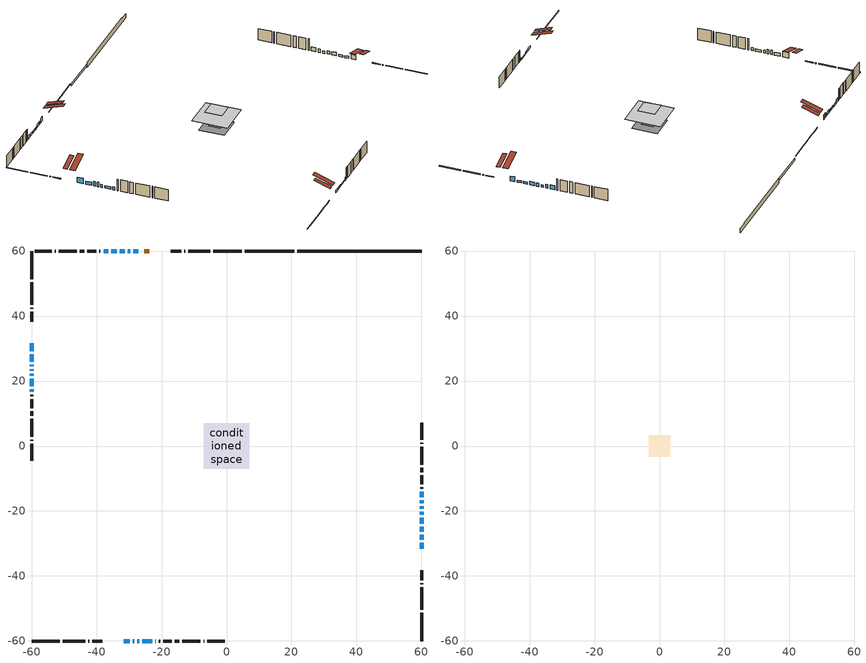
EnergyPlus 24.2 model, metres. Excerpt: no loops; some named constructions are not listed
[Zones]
conditioned space
 floor adiabatic (Floor2 construction): -2.41,-2.41 -2.41,2.41 2.41,2.41 2.41,-2.41 z0.61
 floor adiabatic (AdiabaticFloorConstruction): -7.08,-7.08 -7.08,7.08 7.08,7.08 7.08,-7.08 z3.05
 floor foundation (Slab1 construction): -5.13,-5.13 -5.13,5.13 5.13,5.13 5.13,-5.13 z-1.52
 floor foundation (Slab2 construction): -2.41,-2.41 -2.41,2.41 2.41,2.41 2.41,-2.41 z-0.65
 wall outside (RimJoist1 construction): 4.72,60.02 -4.01,60.02 / -60.02,-60.02 -51.29,-60.02 / -60.02,60.02 -60.02,51.29 / 60.02,-60.02 60.02,-51.29 z0.61:0.91
 wall outside (RimJoist2 construction): -4.94,60.02 -11.76,60.02 / -50.36,-60.02 -43.54,-60.02 / -60.02,50.36 -60.02,43.54 / 60.02,-50.36 60.02,-43.54 z0.61:0.91
 wall outside (RimJoist3 construction): -12.69,60.02 -13.03,60.02 / -42.61,-60.02 -42.27,-60.02 / -60.02,42.61 -60.02,42.27 / 60.02,-42.61 60.02,-42.27 z0.61:0.91
 wall outside (RimJoist4 construction): -13.96,60.02 -17.08,60.02 / -41.34,-60.02 -38.22,-60.02 / -60.02,41.34 -60.02,38.22 / 60.02,-41.34 60.02,-38.22 z0.61:0.91
 wall outside (AdiabaticWallConstruction 1): -23.7,60.02 -25.26,60.02 z0.61:2.64
 wall outside (AdiabaticWallConstruction): -26.18,60.02 -26.28,60.02 / -60.02,22.24 -60.02,21.67 / -60.02,17.48 -60.02,16.63 / -21.92,-60.02 -21.83,-60.02 z0.61:1.83; 60.02,-31.6 60.02,-29.82 z0.61:2.64; -27.2,60.02 -28.65,60.02 / 60.02,-23.91 60.02,-22.16 / 60.02,-21.23 60.02,-20.31 / -36.4,60.02 -37.85,60.02 z0.61:2.06; -29.58,60.02 -30.34,60.02 / -31.27,60.02 -32.82,60.02 / 60.02,-28.89 60.02,-27.31 / 60.02,-26.39 60.02,-24.84 / -33.75,60.02 -35.48,60.02 / -28.92,-60.02 -28.36,-60.02 / -27.43,-60.02 -26.87,-60.02 z0.61:1.47; -31.6,-60.02 -29.84,-60.02 z0.61:1.58; -60.02,31.6 -60.02,29.23 z0.61:2.95; -60.02,28.31 -60.02,25.94 z0.61:1.88; -60.02,25.02 -60.02,24.56 / -60.02,23.63 -60.02,23.17 z0.61:2.49; -60.02,20.74 -60.02,18.4 z0.61:1.63; -25.94,-60.02 -22.85,-60.02 z0.61:1.04; 60.02,-19.39 60.02,-18.49 z0.61:1.55; 60.02,-17.57 60.02,-16.65 z0.61:2.08; 60.02,-15.72 60.02,-14.02 z0.61:2.36
 wall outside (Wall1 construction): -38.78,60.02 -39.23,60.02 / -20.9,-60.02 -20.45,-60.02 / -60.02,15.7 -60.02,15.26 / 60.02,-13.09 60.02,-12.64 z0.61:5.49
 wall outside (Wall2 construction): -40.16,60.02 -42.89,60.02 / -19.52,-60.02 -16.79,-60.02 / -60.02,14.33 -60.02,11.6 / 60.02,-11.72 60.02,-8.99 z0.61:5.49
 wall outside (Wall3 construction): -43.81,60.02 -45.15,60.02 / -15.87,-60.02 -14.53,-60.02 / -60.02,10.67 -60.02,9.33 / 60.02,-8.06 60.02,-6.72 z0.61:5.49
 wall outside (Wall4 construction): -46.08,60.02 -51.68,60.02 / -13.6,-60.02 -8.01,-60.02 / -60.02,8.4 -60.02,2.81 / 60.02,-5.79 60.02,-0.2 z0.61:5.49
 wall outside (Wall5 construction): -52.6,60.02 -52.83,60.02 / -7.08,-60.02 -6.85,-60.02 / -60.02,1.88 -60.02,1.65 / 60.02,0.73 60.02,0.96 z0.61:5.49
 wall outside (Wall6 construction): -53.76,60.02 -59.09,60.02 / -5.92,-60.02 -0.59,-60.02 / -60.02,0.72 -60.02,-4.61 / 60.02,1.89 60.02,7.22 z0.61:5.49
 wall foundation (FoundationWall1 construction): 21.81,60.02,-1.52 21.81,60.02,0.61 56.2,60.02,0.61 56.2,60.02,0.26 60.02,60.02,0.26 60.02,60.02,-1.52
 wall foundation (FoundationWall2 construction): 20.89,60.02 5.65,60.02 z-0.65:0.26
 window (WindowConstruction 21): -26.19,60.02 -26.28,60.02 z0.61:1.83
 window (WindowConstruction 3): 60.02,-31.6 60.02,-29.82 z0.61:2.64
 window (WindowConstruction 4): -27.2,60.02 -28.65,60.02 z0.61:2.06
 window (WindowConstruction 5): -29.58,60.02 -30.34,60.02 z0.61:1.47
 window (WindowConstruction 6): -31.27,60.02 -32.82,60.02 z0.61:1.47
 window (WindowConstruction 7): -31.6,-60.02 -29.84,-60.02 z0.61:1.58
 window (WindowConstruction 8): -60.02,31.6 -60.02,29.24 z0.61:2.95
 window (WindowConstruction 9): -60.02,28.31 -60.02,25.94 z0.61:1.88
 window (WindowConstruction 10): -60.02,25.01 -60.02,24.56 z0.61:2.49
 window (WindowConstruction 11): -60.02,23.63 -60.02,23.17 z0.61:2.49
 window (WindowConstruction 12): 60.02,-28.89 60.02,-27.32 z0.61:1.47
 window (WindowConstruction 22): -60.02,22.24 -60.02,21.67 z0.61:1.83
 window (WindowConstruction 13): 60.02,-26.39 60.02,-24.84 z0.61:1.47
 window (WindowConstruction 14): 60.02,-23.91 60.02,-22.16 z0.61:2.06
 window (WindowConstruction 15): 60.02,-21.23 60.02,-20.31 z0.61:2.06
 window (WindowConstruction 16): -33.75,60.02 -35.48,60.02 z0.61:1.47
 window (WindowConstruction 17): -36.4,60.02 -37.85,60.02 z0.61:2.06
 window (WindowConstruction 18): -28.92,-60.02 -28.36,-60.02 z0.61:1.47
 window (WindowConstruction 19): -27.43,-60.02 -26.87,-60.02 z0.61:1.47
 window (WindowConstruction 20): -60.02,20.74 -60.02,18.4 z0.61:1.62
 window (WindowConstruction 23): -60.02,17.48 -60.02,16.63 z0.61:1.83
 window (WindowConstruction 25): -25.94,-60.02 -22.85,-60.02 z0.61:1.04
 window (WindowConstruction 24): -21.92,-60.02 -21.83,-60.02 z0.61:1.83
 window (WindowConstruction): 60.02,-19.38 60.02,-18.49 z0.61:1.55
 window (WindowConstruction 1): 60.02,-17.57 60.02,-16.65 z0.61:2.08
 window (WindowConstruction 2): 60.02,-15.72 60.02,-14.02 z0.61:2.36
 door (Door): -23.7,60.02 -25.26,60.02 z0.61:2.64
 ceiling adiabatic (AdiabaticFloorConstruction): 7.08,-7.08 7.08,7.08 -7.08,7.08 -7.08,-7.08 z3.05
 roof outside (Roof2 construction): -22.78,60.02,5.49 -22.78,52.01,8.16 -20.67,52.01,8.16 -20.67,60.02,5.49; -32.53,-60.02,5.49 -32.53,-52.01,8.16 -34.64,-52.01,8.16 -34.64,-60.02,5.49; -60.02,32.53,5.49 -52.01,32.53,8.16 -52.01,34.64,8.16 -60.02,34.64,5.49; 60.02,-32.53,5.49 52.01,-32.53,8.16 52.01,-34.64,8.16 60.02,-34.64,5.49
attic - vented
 floor to conditioned space (Floor1 construction Reversed): -3.36,-3.36 -3.36,3.36 3.36,3.36 3.36,-3.36 z5.49
 roof outside (Roof1 construction): -19.74,60.02,5.49 -19.74,53.48,7.67 -18.01,53.48,7.67 -18.01,60.02,5.49; -35.57,-60.02,5.49 -35.57,-53.48,7.67 -37.29,-53.48,7.67 -37.29,-60.02,5.49; -60.02,35.57,5.49 -53.48,35.57,7.67 -53.48,37.29,7.67 -60.02,37.29,5.49; 60.02,-35.57,5.49 53.48,-35.57,7.67 53.48,-37.29,7.67 60.02,-37.29,5.49
[Construction]
Floor1 construction: ceiling loosefill ins, ceiling stud and cavity, gypsum board
[EnergyManagementSystem:Sensor] Output:Variable or Output:Meter=Surface Inside Face Net Surface Thermal Radiation Heat Gain Energy
Name | Output:Variable or Output:Meter Index Key
s_surf_26 | Slab1
s_surf_27 | Slab2
s_surf_28 | Wall1:0
s_surf_29 | Wall1:180
s_surf_3 | FoundationWall2
s_surf_30 | Wall1:270
s_surf_31 | Wall1:90
s_surf_32 | Wall2:0
s_surf_33 | Wall2:180
s_surf_34 | Wall2:270
s_surf_35 | Wall2:90
s_surf_36 | Wall3:0
s_surf_37 | Wall3:180
s_surf_38 | Wall3:270
s_surf_39 | Wall3:90
s_surf_4 | inferred conditioned ceiling
s_surf_40 | Wall4:0
s_surf_41 | Wall4:180
s_surf_42 | Wall4:270
s_surf_43 | Wall4:90
s_surf_44 | Wall5:0
s_surf_45 | Wall5:180
s_surf_46 | Wall5:270
s_surf_47 | Wall5:90
s_surf_48 | Wall6:0
s_surf_49 | Wall6:180
s_surf_5 | inferred conditioned floor
s_surf_50 | Wall6:270
s_surf_51 | Wall6:90
s_surf_6 | RimJoist1:0
s_surf_7 | RimJoist1:180
s_surf_8 | RimJoist1:270
s_surf_9 | RimJoist1:90
[EnergyManagementSystem:Actuator]
Name | Actuated Component Unique | Actuated Component Type | Actuated Component Control Type
fridge_schedule_act | fridge schedule | Schedule:Constant | Schedule Value
infil_flow_act | infil flow | Zone Infiltration | Air Exchange Flow Rate
mech_vent_house_fan_cfis_act | mech vent house fan cfis | ElectricEquipment | Electricity Rate
mech_vent_house_fan_latent_load_act | mech vent house fan latent load | OtherEquipment | Power Level
mech_vent_house_fan_sensible_load_act | mech vent house fan sensible load | OtherEquipment | Power Level
natural_vent_flow_act | natural vent flow | Zone Infiltration | Air Exchange Flow Rate
water_heater_ec_adj_act | water heater energy adjustment1 | OtherEquipment | Power Level
whole_house_fan_act | whole house fan | ElectricEquipment | Electricity Rate
whole_house_fan_flow_act | whole house fan flow | Zone Infiltration | Air Exchange Flow Rate
whole_house_fan_mix_act | whole house fan mix | ZoneMixing | Air Exchange Flow Rate
[EnergyManagementSystem:Program]
central_ac_and_furnace_supply_fan_disaggregate_program: Set central_ac_and_furnace_supply_fan_clg = 0; If central_ac_and_furnace_clg_coil_s > 0; Set central_ac_and_furnace_supply_fan_clg = central_ac_and_furnace_supply_fan_s; EndIf
central_ac_and_furnace_supply_fan_disaggregate_program_1: Set central_ac_and_furnace_supply_fan_primary_htg = 0; If central_ac_and_furnace_htg_coil_s > 0; Set central_ac_and_furnace_supply_fan_primary_htg = central_ac_and_furnace_supply_fan_s_1; EndIf
component_loads_program: Set loads_htg_walls = 0; Set loads_htg_rim_joists = 0; Set loads_htg_foundation_walls = 0; Set loads_htg_floors = 0; Set loads_htg_slabs = 0; Set loads_htg_ceilings = 0; Set loads_htg_roofs = 0; Set loads_htg_windows_conduction = 0; Set loads_htg_windows_solar = 0; Set loads_htg_doors = 0; Set loads_htg_skylights_conduction = 0; Set loads_htg_skylights_solar = 0; Set loads_htg_internal_mass = 0; Set loads_htg_intgains = 0; Set loads_htg_lighting = 0; Set loads_htg_infil = 0; Set loads_htg_mechvent = 0; Set loads_htg_natvent = 0; Set loads_htg_whf = 0; Set loads_htg_ducts = 0; Set loads_clg_walls = 0; Set loads_clg_rim_joists = 0; Set loads_clg_foundation_walls = 0; Set loads_clg_floors = 0; Set loads_clg_slabs = 0; Set loads_clg_ceilings = 0; Set loads_clg_roofs = 0; Set loads_clg_windows_conduction = 0; Set loads_clg_windows_solar = 0; Set loads_clg_doors = 0; Set loads_clg_skylights_conduction = 0; Set loads_clg_skylights_solar = 0; Set loads_clg_internal_mass = 0; Set loads_clg_intgains = 0; Set loads_clg_lighting = 0; Set loads_clg_infil = 0; Set loads_clg_mechvent = 0; Set loads_clg_natvent = 0; Set loads_clg_whf = 0; Set loads_clg_ducts = 0; Set hr_walls = 0; Set hr_walls = hr_walls + s_conv_28 + s_ig_28 + s_sol_28 + s_lgt_28 + s_surf_28; Set hr_walls = hr_walls + s_conv_29 + s_ig_29 + s_sol_29 + s_lgt_29 + s_surf_29; Set hr_walls = hr_walls + s_conv_30 + s_ig_30 + s_sol_30 + s_lgt_30 + s_surf_30; Set hr_walls = hr_walls + s_conv_31 + s_ig_31 + s_sol_31 + s_lgt_31 + s_surf_31; Set hr_walls = hr_walls + s_conv_32 + s_ig_32 + s_sol_32 + s_lgt_32 + s_surf_32; Set hr_walls = hr_walls + s_conv_33 + s_ig_33 + s_sol_33 + s_lgt_33 + s_surf_33; Set hr_walls = hr_walls + s_conv_34 + s_ig_34 + s_sol_34 + s_lgt_34 + s_surf_34; Set hr_walls = hr_walls + s_conv_35 + s_ig_35 + s_sol_35 + s_lgt_35 + s_surf_35; Set hr_walls = hr_walls + s_conv_36 + s_ig_36 + s_sol_36 + s_lgt_36 + s_surf_36; Set hr_walls = hr_walls + s_conv_37 + s_ig_37 + s_sol_37 + s_lgt_37 + s_surf_37; Set hr_walls = hr_walls + s_conv_38 + s_ig_38 + s_sol_38 + s_lgt_38 + s_surf_38; Set hr_walls = hr_walls + s_conv_39 + s_ig_39 + s_sol_39 + s_lgt_39 + s_surf_39; Set hr_walls = hr_walls + s_conv_40 + s_ig_40 + s_sol_40 + s_lgt_40 + s_surf_40; Set hr_walls = hr_walls + s_conv_41 + s_ig_41 + s_sol_41 + s_lgt_41 + s_surf_41; Set hr_walls = hr_walls + s_conv_42 + s_ig_42 + s_sol_42 + s_lgt_42 + s_surf_42; Set hr_walls = hr_walls + s_conv_43 + s_ig_43 + s_sol_43 + s_lgt_43 + s_surf_43; Set hr_walls = hr_walls + s_conv_44 + s_ig_44 + s_sol_44 + s_lgt_44 + s_surf_44; Set hr_walls = hr_walls + s_conv_45 + s_ig_45 + s_sol_45 + s_lgt_45 + s_surf_45; Set hr_walls = hr_walls + s_conv_46 + s_ig_46 + s_sol_46 + s_lgt_46 + s_surf_46; Set hr_walls = hr_walls + s_conv_47 + s_ig_47 + s_sol_47 + s_lgt_47 + s_surf_47; Set hr_walls = hr_walls + s_conv_48 + s_ig_48 + s_sol_48 + s_lgt_48 + s_surf_48; Set hr_walls = hr_walls + s_conv_49 + s_ig_49 + s_sol_49 + s_lgt_49 + s_surf_49; Set hr_walls = hr_walls + s_conv_50 + s_ig_50 + s_sol_50 + s_lgt_50 + s_surf_50; Set hr_walls = hr_walls + s_conv_51 + s_ig_51 + s_sol_51 + s_lgt_51 + s_surf_51; Set hr_rim_joists = 0; Set hr_rim_joists = hr_rim_joists + s_conv_6 + s_ig_6 + s_sol_6 + s_lgt_6 + s_surf_6; Set hr_rim_joists = hr_rim_joists + s_conv_7 + s_ig_7 + s_sol_7 + s_lgt_7 + s_surf_7; Set hr_rim_joists = hr_rim_joists + s_conv_8 + s_ig_8 + s_sol_8 + s_lgt_8 + s_surf_8; Set hr_rim_joists = hr_rim_joists + s_conv_9 + s_ig_9 + s_sol_9 + s_lgt_9 + s_surf_9; Set hr_rim_joists = hr_rim_joists + s_conv_10 + s_ig_10 + s_sol_10 + s_lgt_10 + s_surf_10; Set hr_rim_joists = hr_rim_joists + s_conv_11 + s_ig_11 + s_sol_11 + s_lgt_11 + s_surf_11; Set hr_rim_joists = hr_rim_joists + s_conv_12 + s_ig_12 + s_sol_12 + s_lgt_12 + s_surf_12; Set hr_rim_joists = hr_rim_joists + s_conv_13 + s_ig_13 + s_sol_13 + s_lgt_13 + s_surf_13; Set hr_rim_joists = hr_rim_joists + s_conv_14 + s_ig_14 + s_sol_14 + s_lgt_14 + s_surf_14; Set hr_rim_joists = hr_rim_joists + s_conv_15 + s_ig_15 + s_sol_15 + s_lgt_15 + s_surf_15; Set hr_rim_joists = hr_rim_joists + s_conv_16 + s_ig_16 + s_sol_16 + s_lgt_16 + s_surf_16; Set hr_rim_joists = hr_rim_joists + s_conv_17 + s_ig_17 + s_sol_17 + s_lgt_17 + s_surf_17; Set hr_rim_joists = hr_rim_joists + s_conv_18 + s_ig_18 + s_sol_18 + s_lgt_18 + s_surf_18; Set hr_rim_joists = hr_rim_joists + s_conv_19 + s_ig_19 + s_sol_19 + s_lgt_19 + s_surf_19; Set hr_rim_joists = hr_rim_joists + s_conv_20 + s_ig_20 + s_sol_20 + s_lgt_20 + s_surf_20; Set hr_rim_joists = hr_rim_joists + s_conv_21 + s_ig_21 + s_sol_21 + s_lgt_21 + s_surf_21; Set hr_foundation_walls = 0; Set hr_foundation_walls = hr_foundation_walls + s_conv_2 + s_ig_2 + s_sol_2 + s_lgt_2 + s_surf_2; Set hr_foundation_walls = hr_foundation_walls + s_conv_3 + s_ig_3 + s_sol_3 + s_lgt_3 + s_surf_3; Set hr_floors = 0; Set hr_floors = hr_floors + s_conv_1 + s_ig_1 + s_sol_1 + s_lgt_1 + s_surf_1; Set hr_slabs = 0; Set hr_slabs = hr_slabs + s_conv_26 + s_ig_26 + s_sol_26 + s_lgt_26 + s_surf_26; Set hr_slabs = hr_slabs + s_conv_27 + s_ig_27 + s_sol_27 + s_lgt_27 + s_surf_27; Set hr_ceilings = 0; Set hr_ceilings = hr_ceilings + s_conv + s_ig + s_sol + s_lgt + s_surf; Set hr_roofs = 0; Set hr_roofs = hr_roofs + s_conv_22 + s_ig_22 + s_sol_22 + s_lgt_22 + s_surf_22; Set hr_roofs = hr_roofs + s_conv_23 + s_ig_23 + s_sol_23 + s_lgt_23 + s_surf_23; Set hr_roofs = hr_roofs + s_conv_24 + s_ig_24 + s_sol_24 + s_lgt_24 + s_surf_24; Set hr_roofs = hr_roofs + s_conv_25 + s_ig_25 + s_sol_25 + s_lgt_25 + s_surf_25; Set hr_windows_conduction = 0; Set hr_windows_conduction = hr_windows_conduction + ss_conv_1; Set hr_windows_conduction = hr_windows_conduction + ss_ig_1; Set hr_windows_conduction = hr_windows_conduction + ss_surf_1; Set hr_windows_conduction = hr_windows_conduction + ss_conv_2; Set hr_windows_conduction = hr_windows_conduction + ss_ig_2; Set hr_windows_conduction = hr_windows_conduction + ss_surf_2; Set hr_windows_conduction = hr_windows_conduction + ss_conv_3; Set hr_windows_conduction = hr_windows_conduction + ss_ig_3; Set hr_windows_conduction = hr_windows_conduction + ss_surf_3; Set hr_windows_conduction = hr_windows_conduction + ss_conv_4; Set hr_windows_conduction = hr_windows_conduction + ss_ig_4; Set hr_windows_conduction = hr_windows_conduction + ss_surf_4; Set hr_windows_conduction = hr_windows_conduction + ss_conv_5; Set hr_windows_conduction = hr_windows_conduction + ss_ig_5; Set hr_windows_conduction = hr_windows_conduction + ss_surf_5; Set hr_windows_conduction = hr_windows_conduction + ss_conv_6; Set hr_windows_conduction = hr_windows_conduction + ss_ig_6; Set hr_windows_conduction = hr_windows_conduction + ss_surf_6; Set hr_windows_conduction = hr_windows_conduction + ss_conv_7; Set hr_windows_conduction = hr_windows_conduction + ss_ig_7; Set hr_windows_conduction = hr_windows_conduction + ss_surf_7; Set hr_windows_conduction = hr_windows_conduction + ss_conv_8; Set hr_windows_conduction = hr_windows_conduction + ss_ig_8; Set hr_windows_conduction = hr_windows_conduction + ss_surf_8; Set hr_windows_conduction = hr_windows_conduction + ss_conv_9; Set hr_windows_conduction = hr_windows_conduction + ss_ig_9; Set hr_windows_conduction = hr_windows_conduction + ss_surf_9; Set hr_windows_conduction = hr_windows_conduction + ss_conv_10; Set hr_windows_conduction = hr_windows_conduction + ss_ig_10; Set hr_windows_conduction = hr_windows_conduction + ss_surf_10; Set hr_windows_conduction = hr_windows_conduction + ss_conv_11; Set hr_windows_conduction = hr_windows_conduction + ss_ig_11; Set hr_windows_conduction = hr_windows_conduction + ss_surf_11; Set hr_windows_conduction = hr_windows_conduction + ss_conv_12; Set hr_windows_conduction = hr_windows_conduction + ss_ig_12; Set hr_windows_conduction = hr_windows_conduction + ss_surf_12; Set hr_windows_conduction = hr_windows_conduction + ss_conv_13; Set hr_windows_conduction = hr_windows_conduction + ss_ig_13; Set hr_windows_conduction = hr_windows_conduction + ss_surf_13; Set hr_windows_conduction = hr_windows_conduction + ss_conv_14; Set hr_windows_conduction = hr_windows_conduction + ss_ig_14; Set hr_windows_conduction = hr_windows_conduction + ss_surf_14; Set hr_windows_conduction = hr_windows_conduction + ss_conv_15; Set hr_windows_conduction = hr_windows_conduction + ss_ig_15; Set hr_windows_conduction = hr_windows_conduction + ss_surf_15; Set hr_windows_conduction = hr_windows_conduction + ss_conv_16; Set hr_windows_conduction = hr_windows_conduction + ss_ig_16; Set hr_windows_conduction = hr_windows_conduction + ss_surf_16; Set hr_windows_conduction = hr_windows_conduction + ss_conv_17; Set hr_windows_conduction = hr_windows_conduction + ss_ig_17; Set hr_windows_conduction = hr_windows_conduction + ss_surf_17; Set hr_windows_conduction = hr_windows_conduction + ss_conv_18; Set hr_windows_conduction = hr_windows_conduction + ss_ig_18; Set hr_windows_conduction = hr_windows_conduction + ss_surf_18; Set hr_windows_conduction = hr_windows_conduction + ss_conv_19; Set hr_windows_conduction = hr_windows_conduction + ss_ig_19; Set hr_windows_conduction = hr_windows_conduction + ss_surf_19; Set hr_windows_conduction = hr_windows_conduction + ss_conv_20; Set hr_windows_conduction = hr_windows_conduction + ss_ig_20; Set hr_windows_conduction = hr_windows_conduction + ss_surf_20; Set hr_windows_conduction = hr_windows_conduction + ss_conv_21; Set hr_windows_conduction = hr_windows_conduction + ss_ig_21; Set hr_windows_conduction = hr_windows_conduction + ss_surf_21; Set hr_windows_conduction = hr_windows_conduction + ss_conv_22; Set hr_windows_conduction = hr_windows_conduction + ss_ig_22; Set hr_windows_conduction = hr_windows_conduction + ss_surf_22; Set hr_windows_conduction = hr_windows_conduction + ss_conv_23; Set hr_windows_conduction = hr_windows_conduction + ss_ig_23; Set hr_windows_conduction = hr_windows_conduction + ss_surf_23; Set hr_windows_conduction = hr_windows_conduction + ss_conv_24; Set hr_windows_conduction = hr_windows_conduction + ss_ig_24; Set hr_windows_conduction = hr_windows_conduction + ss_surf_24; Set hr_windows_conduction = hr_windows_conduction + ss_conv_25; Set hr_windows_conduction = hr_windows_conduction + ss_ig_25; Set hr_windows_conduction = hr_windows_conduction + ss_surf_25; Set hr_windows_conduction = hr_windows_conduction + ss_conv_26; Set hr_windows_conduction = hr_windows_conduction + ss_ig_26; Set hr_windows_conduction = hr_windows_conduction + ss_surf_26; Set hr_windows_solar = 0; Set hr_windows_solar = hr_windows_solar - ss_trans_in * ZoneTimestep * 3600 + ss_back_out * ZoneTimestep * 3600 + ss_trans_out * ZoneTimestep * 3600; Set hr_windows_solar = hr_windows_solar - ss_trans_in_1 * ZoneTimestep * 3600 + ss_back_out_1 * ZoneTimestep * 3600 + ss_trans_out_1 * ZoneTimestep * 3600; Set hr_windows_solar = hr_windows_solar - ss_trans_in_2 * ZoneTimestep * 3600 + ss_back_out_2 * ZoneTimestep * 3600 + ss_trans_out_2 * ZoneTimestep * 3600; Set hr_windows_solar = hr_windows_solar - ss_trans_in_3 * ZoneTimestep * 3600 + ss_back_out_3 * ZoneTimestep * 3600 + ss_trans_out_3 * ZoneTimestep * 3600; Set hr_windows_solar = hr_windows_solar - ss_trans_in_4 * ZoneTimestep * 3600 + ss_back_out_4 * ZoneTimestep * 3600 + ss_trans_out_4 * ZoneTimestep * 3600; Set hr_windows_solar = hr_windows_solar - ss_trans_in_5 * ZoneTimestep * 3600 + ss_back_out_5 * ZoneTimestep * 3600 + ss_trans_out_5 * ZoneTimestep * 3600; Set hr_windows_solar = hr_windows_solar - ss_trans_in_6 * ZoneTimestep * 3600 + ss_back_out_6 * ZoneTimestep * 3600 + ss_trans_out_6 * ZoneTimestep * 3600; Set hr_windows_solar = hr_windows_solar - ss_trans_in_7 * ZoneTimestep * 3600 + ss_back_out_7 * ZoneTimestep * 3600 + ss_trans_out_7 * ZoneTimestep * 3600; Set hr_windows_solar = hr_windows_solar - ss_trans_in_8 * ZoneTimestep * 3600 + ss_back_out_8 * ZoneTimestep * 3600 + ss_trans_out_8 * ZoneTimestep * 3600; Set hr_windows_solar = hr_windows_solar - ss_trans_in_9 * ZoneTimestep * 3600 + ss_back_out_9 * ZoneTimestep * 3600 + ss_trans_out_9 * ZoneTimestep * 3600; Set hr_windows_solar = hr_windows_solar - ss_trans_in_10 * ZoneTimestep * 3600 + ss_back_out_10 * ZoneTimestep * 3600 + ss_trans_out_10 * ZoneTimestep * 3600; Set hr_windows_solar = hr_windows_solar - ss_trans_in_11 * ZoneTimestep * 3600 + ss_back_out_11 * ZoneTimestep * 3600 + ss_trans_out_11 * ZoneTimestep * 3600; Set hr_windows_solar = hr_windows_solar - ss_trans_in_12 * ZoneTimestep * 3600 + ss_back_out_12 * ZoneTimestep * 3600 + ss_trans_out_12 * ZoneTimestep * 3600; Set hr_windows_solar = hr_windows_solar - ss_trans_in_13 * ZoneTimestep * 3600 + ss_back_out_13 * ZoneTimestep * 3600 + ss_trans_out_13 * ZoneTimestep * 3600; Set hr_windows_solar = hr_windows_solar - ss_trans_in_14 * ZoneTimestep * 3600 + ss_back_out_14 * ZoneTimestep * 3600 + ss_trans_out_14 * ZoneTimestep * 3600; Set hr_windows_solar = hr_windows_solar - ss_trans_in_15 * ZoneTimestep * 3600 + ss_back_out_15 * ZoneTimestep * 3600 + ss_trans_out_15 * ZoneTimestep * 3600; Set hr_windows_solar = hr_windows_solar - ss_trans_in_16 * ZoneTimestep * 3600 + ss_back_out_16 * ZoneTimestep * 3600 + ss_trans_out_16 * ZoneTimestep * 3600; Set hr_windows_solar = hr_windows_solar - ss_trans_in_17 * ZoneTimestep * 3600 + ss_back_out_17 * ZoneTimestep * 3600 + ss_trans_out_17 * ZoneTimestep * 3600; Set hr_windows_solar = hr_windows_solar - ss_trans_in_18 * ZoneTimestep * 3600 + ss_back_out_18 * ZoneTimestep * 3600 + ss_trans_out_18 * ZoneTimestep * 3600; Set hr_windows_solar = hr_windows_solar - ss_trans_in_19 * ZoneTimestep * 3600 + ss_back_out_19 * ZoneTimestep * 3600 + ss_trans_out_19 * ZoneTimestep * 3600; Set hr_windows_solar = hr_windows_solar - ss_trans_in_20 * ZoneTimestep * 3600 + ss_back_out_20 * ZoneTimestep * 3600 + ss_trans_out_20 * ZoneTimestep * 3600; Set hr_windows_solar = hr_windows_solar - ss_trans_in_21 * ZoneTimestep * 3600 + ss_back_out_21 * ZoneTimestep * 3600 + ss_trans_out_21 * ZoneTimestep * 3600; Set hr_windows_solar = hr_windows_solar - ss_trans_in_22 * ZoneTimestep * 3600 + ss_back_out_22 * ZoneTimestep * 3600 + ss_trans_out_22 * ZoneTimestep * 3600; Set hr_windows_solar = hr_windows_solar - ss_trans_in_23 * ZoneTimestep * 3600 + ss_back_out_23 * ZoneTimestep * 3600 + ss_trans_out_23 * ZoneTimestep * 3600; Set hr_windows_solar = hr_windows_solar - ss_trans_in_24 * ZoneTimestep * 3600 + ss_back_out_24 * ZoneTimestep * 3600 + ss_trans_out_24 * ZoneTimestep * 3600; Set hr_windows_solar = hr_windows_solar - ss_trans_in_25 * ZoneTimestep * 3600 + ss_back_out_25 * ZoneTimestep * 3600 + ss_trans_out_25 * ZoneTimestep * 3600; Set hr_doors = 0; Set hr_doors = hr_doors + ss_sol; Set hr_doors = hr_doors + ss_lgt; Set hr_doors = hr_doors + ss_conv; Set hr_doors = hr_doors + ss_ig; Set hr_doors = hr_doors + ss_surf; Set hr_skylights_conduction = 0; Set hr_skylights_solar = 0; Set hr_internal_mass = 0; Set hr_internal_mass = hr_internal_mass + s_conv_4 + s_ig_4 + s_sol_4 + s_lgt_4 + s_surf_4; Set hr_internal_mass = hr_internal_mass + s_conv_5 + s_ig_5 + s_sol_5 + s_lgt_5 + s_surf_5; Set hr_internal_mass = hr_internal_mass + im_conv + im_ig + im_sol + im_lgt + im_surf; Set hr_internal_mass = hr_internal_mass + im_conv_1 + im_ig_1 + im_sol_1 + im_lgt_1 + im_surf_1; Set hr_intgains = 0; Set hr_intgains = hr_intgains - ig_ee_conv - ig_ee_rad - ig_ee_conv_1 - ig_ee_rad_1 - ig_ee_conv_2 - ig_ee_rad_2 - ig_ee_conv_3 - ig_ee_rad_3 - ig_ee_conv_4 - ig_ee_rad_4 - ig_ee_conv_5 - ig_ee_rad_5 - ig_ee_conv_6 - ig_ee_rad_6 - ig_oe_conv - ig_oe_rad - ig_oe_conv_1 - ig_oe_rad_1 - ig_oe_conv_2 - ig_oe_rad_2 - ig_oe_conv_3 - ig_oe_rad_3 - ig_oe_conv_4 - ig_oe_rad_4 - ig_ppl_conv - ig_ppl_rad; Set hr_lighting = 0; Set hr_lighting = hr_lighting - ig_lgt_conv - ig_lgt_rad - ig_lgt_vis; Set hr_infil = 0; Set hr_infil = hr_infil - airflow_gain + airflow_loss; Set hr_natvent = 0; Set hr_natvent = hr_natvent - airflow_gain_1 + airflow_loss_1; Set hr_whf = 0; Set hr_whf = hr_whf - airflow_gain_2 + airflow_loss_2; Set hr_mechvent = 0; Set hr_mechvent = hr_mechvent - mv_conv - mv_rad - mv_conv_1 - mv_rad_1 - mv_conv_2 - mv_rad_2 - mv_conv_3 - mv_rad_3 - mv_conv_4 - mv_rad_4 - mv_conv_5 - mv_rad_5 - mv_conv_6 - mv_rad_6; Set hr_ducts = 0; Set hr_intgains = hr_intgains + dhw_loss * (0.64*(1-dhw_rtf) + 1.0*dhw_rtf); Set htg_mode = 0; Set clg_mode = 0; If (htg_load_cond > 0); Set htg_mode = 1.0; ElseIf (clg_load_cond > 0); Set clg_mode = 1.0; Else; Set htg_season = 0; Set clg_season = 0; If ((DayOfYear >= 1) && (DayOfYear <= 365)); Set clg_season = 1; EndIf; If ((DayOfYear >= 1) && (DayOfYear <= 365)); Set htg_season = 1; EndIf; If ((airflow_gain_1 <> 0) || (airflow_loss_1 <> 0)) && (clg_season == 1); Set clg_mode = 1.0; ElseIf ((airflow_gain_2 <> 0) || (airflow_loss_2 <> 0)) && (clg_season == 1); Set clg_mode = 1.0; Else; Set Tmid_setpoint = (htg_sp_s_1 + clg_sp_s_1) / 2; If (tin_s_1 > Tmid_setpoint) && (clg_season == 1); Set clg_mode = 1.0; ElseIf (tin_s_1 < Tmid_setpoint) && (htg_season == 1); Set htg_mode = 1.0; EndIf; EndIf; EndIf; Set loads_htg_walls = loads_htg_walls + (hr_walls * htg_mode * 1); Set loads_htg_rim_joists = loads_htg_rim_joists + (hr_rim_joists * htg_mode * 1); Set loads_htg_foundation_walls = loads_htg_foundation_walls + (hr_foundation_walls * htg_mode * 1); Set loads_htg_floors = loads_htg_floors + (hr_floors * htg_mode * 1); Set loads_htg_slabs = loads_htg_slabs + (hr_slabs * htg_mode * 1); Set loads_htg_ceilings = loads_htg_ceilings + (hr_ceilings * htg_mode * 1); Set loads_htg_roofs = loads_htg_roofs + (hr_roofs * htg_mode * 1); Set loads_htg_windows_conduction = loads_htg_windows_conduction + (hr_windows_conduction * htg_mode * 1); Set loads_htg_windows_solar = loads_htg_windows_solar + (hr_windows_solar * htg_mode * 1); Set loads_htg_doors = loads_htg_doors + (hr_doors * htg_mode * 1); Set loads_htg_skylights_conduction = loads_htg_skylights_conduction + (hr_skylights_conduction * htg_mode * 1); Set loads_htg_skylights_solar = loads_htg_skylights_solar + (hr_skylights_solar * htg_mode * 1); Set loads_htg_internal_mass = loads_htg_internal_mass + (hr_internal_mass * htg_mode * 1); Set loads_htg_intgains = loads_htg_intgains + (hr_intgains * htg_mode * 1); Set loads_htg_lighting = loads_htg_lighting + (hr_lighting * htg_mode * 1); Set loads_htg_infil = loads_htg_infil + (hr_infil * htg_mode * 1); Set loads_htg_mechvent = loads_htg_mechvent + (hr_mechvent * htg_mode * 1); Set loads_htg_natvent = loads_htg_natvent + (hr_natvent * htg_mode * 1); Set loads_htg_whf = loads_htg_whf + (hr_whf * htg_mode * 1); Set loads_htg_ducts = loads_htg_ducts + (hr_ducts * htg_mode * 1); Set loads_clg_walls = loads_clg_walls + (-hr_walls * clg_mode * 1); Set loads_clg_rim_joists = loads_clg_rim_joists + (-hr_rim_joists * clg_mode * 1); Set loads_clg_foundation_walls = loads_clg_foundation_walls + (-hr_foundation_walls * clg_mode * 1); Set loads_clg_floors = loads_clg_floors + (-hr_floors * clg_mode * 1); Set loads_clg_slabs = loads_clg_slabs + (-hr_slabs * clg_mode * 1); Set loads_clg_ceilings = loads_clg_ceilings + (-hr_ceilings * clg_mode * 1); Set loads_clg_roofs = loads_clg_roofs + (-hr_roofs * clg_mode * 1); Set loads_clg_windows_conduction = loads_clg_windows_conduction + (-hr_windows_conduction * clg_mode * 1); Set loads_clg_windows_solar = loads_clg_windows_solar + (-hr_windows_solar * clg_mode * 1); Set loads_clg_doors = loads_clg_doors + (-hr_doors * clg_mode * 1); Set loads_clg_skylights_conduction = loads_clg_skylights_conduction + (-hr_skylights_conduction * clg_mode * 1); Set loads_clg_skylights_solar = loads_clg_skylights_solar + (-hr_skylights_solar * clg_mode * 1); Set loads_clg_internal_mass = loads_clg_internal_mass + (-hr_internal_mass * clg_mode * 1); Set loads_clg_intgains = loads_clg_intgains + (-hr_intgains * clg_mode * 1); Set loads_clg_lighting = loads_clg_lighting + (-hr_lighting * clg_mode * 1); Set loads_clg_infil = loads_clg_infil + (-hr_infil * clg_mode * 1); Set loads_clg_mechvent = loads_clg_mechvent + (-hr_mechvent * clg_mode * 1); Set loads_clg_natvent = loads_clg_natvent + (-hr_natvent * clg_mode * 1); Set loads_clg_whf = loads_clg_whf + (-hr_whf * clg_mode * 1); Set loads_clg_ducts = loads_clg_ducts + (-hr_ducts * clg_mode * 1)
fridge_schedule_program: Set Tin = fridge_tin_s*(9.0/5.0)+32.0; Set fridge_schedule_act = 0; If (Hour == 0); Set fridge_schedule_act = (-0.487+0.019*Tin); ElseIf (Hour == 1); Set fridge_schedule_act = (-0.34+0.016*Tin); ElseIf (Hour == 2); Set fridge_schedule_act = (-0.37+0.017*Tin); ElseIf (Hour == 3); Set fridge_schedule_act = (-0.361+0.016*Tin); ElseIf (Hour == 4); Set fridge_schedule_act = (-0.515+0.018*Tin); ElseIf (Hour == 5); Set fridge_schedule_act = (-0.684+0.021*Tin); ElseIf (Hour == 6); Set fridge_schedule_act = (-0.471+0.019*Tin); ElseIf (Hour == 7); Set fridge_schedule_act = (-0.159+0.015*Tin); ElseIf (Hour == 8); Set fridge_schedule_act = (-0.079+0.015*Tin); ElseIf (Hour == 9); Set fridge_schedule_act = (-0.417+0.019*Tin); ElseIf (Hour == 10); Set fridge_schedule_act = (-0.411+0.018*Tin); ElseIf (Hour == 11); Set fridge_schedule_act = (-0.386+0.018*Tin); ElseIf (Hour == 12); Set fridge_schedule_act = (-0.24+0.016*Tin); ElseIf (Hour == 13); Set fridge_schedule_act = (-0.314+0.017*Tin); ElseIf (Hour == 14); Set fridge_schedule_act = (-0.16+0.015*Tin); ElseIf (Hour == 15); Set fridge_schedule_act = (-0.121+0.015*Tin); ElseIf (Hour == 16); Set fridge_schedule_act = (-0.469+0.02*Tin); ElseIf (Hour == 17); Set fridge_schedule_act = (-0.412+0.02*Tin); ElseIf (Hour == 18); Set fridge_schedule_act = (-0.091+0.017*Tin); ElseIf (Hour == 19); Set fridge_schedule_act = (0.077+0.014*Tin); ElseIf (Hour == 20); Set fridge_schedule_act = (-0.118+0.016*Tin); ElseIf (Hour == 21); Set fridge_schedule_act = (-0.247+0.017*Tin); ElseIf (Hour == 22); Set fridge_schedule_act = (-0.445+0.019*Tin); ElseIf (Hour == 23); Set fridge_schedule_act = (-0.544+0.02*Tin); EndIf
infil_program: Set p_m = 0.14; Set p_s = 0.22; Set s_m = 270; Set s_s = 370; Set z_m = 9.99744; Set z_s = 5.702807911908181; Set f_t = (((s_m/z_m)^p_m)*((z_s/s_s)^p_s)); Set Tdiff = tin_s-tout_s; Set dT = @Abs Tdiff; Set c = 0.0814; Set Cs = 0.1018; Set Cw = 0.145; Set n = 0.65; Set sft = (f_t*0.54); Set temp1 = ((c*Cw)*((sft*site_vw_s)^(2*n)))^2; Set Qinf = (((c*Cs*(dT^n))^2)+temp1)^0.5; Set Qinf = (@Max Qinf 0); Set mech_vent_house_fan_sensible_load_act = 0.0; Set mech_vent_house_fan_latent_load_act = 0.0; Set OASupInPb = out_pb_s; Set OASupInTemp = tout_s; Set OASupInW = out_wt_s; Set OASupRho = (@RhoAirFnPbTdbW OASupInPb OASupInTemp OASupInW); Set OASupCp = (@CpAirFnW OASupInW); Set OASupInEnth = (@HFnTdbW OASupInTemp OASupInW); Set ZoneTemp = tin_s; Set ZoneW = win_s; Set ZoneCp = (@CpAirFnW ZoneW); Set ZoneAirEnth = (@HFnTdbW ZoneTemp ZoneW); Set mech_vent_house_fan_cfis_act = 0.0; Set QWHV_cfis_sup = 0.0; Set QWHV_cfis_suppl_sup = 0.0; Set QWHV_cfis_suppl_exh = 0.0; Set Qrange = 0; Set Qrange = Qrange + 0.075 * mech_vent_range_fan_0_sch_s; Set Qbath = 0; Set Qbath = Qbath + 0.066 * mech_vent_bath_fan_0_sch_s; Set Qbath = Qbath + 0.066 * mech_vent_bath_fan_1_sch_s; Set Qdryer = 0; Set Qdryer = Qdryer + 0.00308 * clothes_dryer_exhaust_0_sch_s; Set QWHV_sup = 0.0; Set QWHV_exh = 0.0; Set Qsupply = QWHV_sup + QWHV_cfis_sup + QWHV_cfis_suppl_sup; Set Qexhaust = Qrange + Qbath + Qdryer + QWHV_exh + QWHV_cfis_suppl_exh; Set Qfan = (@Max Qexhaust Qsupply); Set Qducts = 0; If Qducts < 0; Set Qsupply = Qsupply - Qducts; Else; Set Qexhaust = Qexhaust + Qducts; EndIf; Set Qfan_with_ducts = (@Max Qexhaust Qsupply); Set Qimb = (@Abs (Qsupply - Qexhaust)); If Qinf + Qimb > 0; Set Qtot = Qfan_with_ducts + (Qinf^2) / (Qinf + Qimb); Else; Set Qtot = Qfan_with_ducts; EndIf; Set Qinf_adj = Qtot - Qfan; Set infil_flow_act = Qinf_adj; Set infil_program_Qinf = Qinf_adj; Set infil_program_Qfan = Qfan; Set Qload = Qfan; Set Effectiveness_Sens = 0.0; Set Effectiveness_Lat = 0.0; Set Fan_MFR = Qload * OASupRho; Set ZoneInEnth = OASupInEnth; Set ZoneInTemp = OASupInTemp; Set FanTotalToCond = Fan_MFR * (ZoneInEnth - ZoneAirEnth); Set FanSensToCond = Fan_MFR * ZoneCp * (ZoneInTemp - ZoneTemp); Set FanLatToCond = FanTotalToCond - FanSensToCond; Set mech_vent_house_fan_sensible_load_act = mech_vent_house_fan_sensible_load_act + FanSensToCond; Set mech_vent_house_fan_latent_load_act = mech_vent_house_fan_latent_load_act + FanLatToCond
natural_vent_program: Set Tin = tin_s; Set Tout = tout_s; Set Wout = out_wt_s; Set Pbar = out_pb_s; Set Phiout = (@RhFnTdbWPb Tout Wout Pbar); Set MaxHR = 0.0115; Set Tnvsp = (htg_sp_s + clg_sp_s) / 2; Set NVavail = natural_vent_s; Set ClgSsnAvail = cool_season; Set Qnv = 0; Set Qwhf = 0; Set whole_house_fan_mix_act = 0; Set whole_house_fan_act = 0; If ((Wout < MaxHR) && (Tin > Tout) && (Tin > Tnvsp) && (ClgSsnAvail > 0)); Set WHF_Flow = 0; Set Adj = (Tin-Tnvsp)/(Tin-Tout); Set Adj = (@Min Adj 1); Set Adj = (@Max Adj 0); If (WHF_Flow > 0); Set Qwhf = WHF_Flow*Adj; Set whole_house_fan_mix_act = WHF_Flow*Adj; Set WHF_W = 0; Set whole_house_fan_act = WHF_W*Adj; ElseIf (NVavail > 0); Set NVArea = 0.0; Set Cs = 0.00020975237986059283; Set Cw = 3.39038934057305e-05; Set Tdiff = Tin-Tout; Set dT = (@Abs Tdiff); Set Vwind = site_vw_s; Set SGNV = NVArea*Adj*((((Cs*dT)+(Cw*(Vwind^2)))^0.5)/1000); Set MaxNV = 4.769445800444161; Set Qnv = (@Min SGNV MaxNV); EndIf; EndIf; Set natural_vent_flow_act = Qnv; Set whole_house_fan_flow_act = Qwhf; Set natural_vent_program_Qnv = Qnv; Set natural_vent_program_Qwhf = Qwhf
total_airflows_program: Set total_infil_flow_rate = 0; Set total_mechvent_flow_rate = 0; Set total_natvent_flow_rate = 0; Set total_whf_flow_rate = 0; Set total_infil_flow_rate = total_infil_flow_rate + (infil_program_Qinf * 1); Set total_mechvent_flow_rate = total_mechvent_flow_rate + (infil_program_Qfan * 1); Set total_natvent_flow_rate = total_natvent_flow_rate + (natural_vent_program_Qnv * 1); Set total_whf_flow_rate = total_whf_flow_rate + (natural_vent_program_Qwhf * 1)
total_loads_program: Set loads_htg_tot = 0; Set loads_clg_tot = 0; If htg_load_cond > 0; Set loads_htg_tot = loads_htg_tot + (htg_load_cond - clg_load_cond) * 1.0; EndIf; Set loads_htg_tot = (@Max loads_htg_tot 0); If clg_load_cond > 0; Set loads_clg_tot = loads_clg_tot + (clg_load_cond - htg_load_cond) * 1.0; EndIf; Set loads_clg_tot = (@Max loads_clg_tot 0)
unit_heater_supply_fan_1_disaggregate_program: Set unit_heater_supply_fan_1_primary_htg = 0; If unit_heater_htg_coil_1_s > 0; Set unit_heater_supply_fan_1_primary_htg = unit_heater_supply_fan_1_s; EndIf
unit_heater_supply_fan_2_disaggregate_program: Set unit_heater_supply_fan_2_primary_htg = 0; If unit_heater_htg_coil_2_s > 0; Set unit_heater_supply_fan_2_primary_htg = unit_heater_supply_fan_2_s; EndIf
unit_heater_supply_fan_disaggregate_program: Set unit_heater_supply_fan_primary_htg = 0; If unit_heater_htg_coil_s > 0; Set unit_heater_supply_fan_primary_htg = unit_heater_supply_fan_s; EndIf
unmet_hours_program: Set htg_unmet_hours = 0; Set clg_unmet_hours = 0; Set unit_htg_unmet_hours = 0; If ((DayOfYear >= 1) && (DayOfYear <= 365)); Set unit_htg_unmet_hours = unit_htg_unmet_hours + conditioned_space_htg_unmet_s; If unit_htg_unmet_hours > htg_unmet_hours; Set htg_unmet_hours = unit_htg_unmet_hours; EndIf; EndIf; Set unit_clg_unmet_hours = 0; If ((DayOfYear >= 1) && (DayOfYear <= 365)); Set unit_clg_unmet_hours = unit_clg_unmet_hours + conditioned_space_clg_unmet_s; If unit_clg_unmet_hours > clg_unmet_hours; Set clg_unmet_hours = unit_clg_unmet_hours; EndIf; EndIf
water_heater_EC_adj: If WarmupFlag == 0; Set dhw_e_cons = water_heater_energy + water_heater_on_cycle_parasitic + water_heater_off_cycle_parasitic; Set water_heater_ec_adj_act = 0.0 * dhw_e_cons / 1; EndIf
[EnergyManagementSystem:ProgramCallingManager]
central_ac_and_furnace_supply_fan_disaggregate_program_calling_manager: EndOfSystemTimestepBeforeHVACReporting; central_ac_and_furnace_supply_fan_disaggregate_program
central_ac_and_furnace_supply_fan_disaggregate_program_calling_manager 1: EndOfSystemTimestepBeforeHVACReporting; central_ac_and_furnace_supply_fan_disaggregate_program_1
component_loads_program_calling_manager: EndOfZoneTimestepAfterZoneReporting; component_loads_program
fridge_schedule_program_calling_manager: BeginZoneTimestepAfterInitHeatBalance; fridge_schedule_program
infil_program_calling_manager: BeginZoneTimestepAfterInitHeatBalance; infil_program
natural_vent_program_calling_manager: BeginZoneTimestepAfterInitHeatBalance; natural_vent_program
total_airflows_program_calling_manager: EndOfZoneTimestepAfterZoneReporting; total_airflows_program
total_loads_program_calling_manager: EndOfZoneTimestepAfterZoneReporting; total_loads_program
unit_heater_supply_fan_1_disaggregate_program_calling_manager: EndOfSystemTimestepBeforeHVACReporting; unit_heater_supply_fan_1_disaggregate_program
unit_heater_supply_fan_2_disaggregate_program_calling_manager: EndOfSystemTimestepBeforeHVACReporting; unit_heater_supply_fan_2_disaggregate_program
unit_heater_supply_fan_disaggregate_program_calling_manager: EndOfSystemTimestepBeforeHVACReporting; unit_heater_supply_fan_disaggregate_program
unmet_hours_program_calling_manager: EndOfZoneTimestepBeforeZoneReporting; unmet_hours_program
water_heater_EC_adj_ProgramManager: EndOfSystemTimestepBeforeHVACReporting; water_heater_EC_adj
[EnergyManagementSystem:OutputVariable] Type of Data in Variable=Summed
Name | EMS Variable | Update Frequency | EMS Program or Subroutine | Units
central ac and furnace supply fan disaggregate clg | central_ac_and_furnace_supply_fan_clg | SystemTimestep | central_ac_and_furnace_supply_fan_disaggregate_program | J
central ac and furnace supply fan disaggregate htg primary | central_ac_and_furnace_supply_fan_primary_htg | SystemTimestep | central_ac_and_furnace_supply_fan_disaggregate_program_1 | J
unit heater supply fan 1 disaggregate htg primary | unit_heater_supply_fan_1_primary_htg | SystemTimestep | unit_heater_supply_fan_1_disaggregate_program | J
unit heater supply fan 2 disaggregate htg primary | unit_heater_supply_fan_2_primary_htg | SystemTimestep | unit_heater_supply_fan_2_disaggregate_program | J
unit heater supply fan disaggregate htg primary | unit_heater_supply_fan_primary_htg | SystemTimestep | unit_heater_supply_fan_disaggregate_program | J
loads_htg_tot_peakload_outvar; loads_htg_tot_annual_outvar; Energy Management System Output Variable 1; Energy Management System Output Variable 45 | loads_htg_tot | ZoneTimestep | total_loads_program | J
loads_clg_tot_peakload_outvar; loads_clg_tot_annual_outvar; Energy Management System Output Variable 2; Energy Management System Output Variable 46 | loads_clg_tot | ZoneTimestep | total_loads_program | J
htg_unmet_hours_annual_outvar; Energy Management System Output Variable 3 | htg_unmet_hours | ZoneTimestep | unmet_hours_program | hr
clg_unmet_hours_annual_outvar; Energy Management System Output Variable 4 | clg_unmet_hours | ZoneTimestep | unmet_hours_program | hr
loads_htg_roofs_annual_outvar; Energy Management System Output Variable 5 | loads_htg_roofs | ZoneTimestep | component_loads_program | J
loads_htg_ceilings_annual_outvar; Energy Management System Output Variable 6 | loads_htg_ceilings | ZoneTimestep | component_loads_program | J
loads_htg_walls_annual_outvar; Energy Management System Output Variable 7 | loads_htg_walls | ZoneTimestep | component_loads_program | J
loads_htg_rim_joists_annual_outvar; Energy Management System Output Variable 8 | loads_htg_rim_joists | ZoneTimestep | component_loads_program | J
loads_htg_foundation_walls_annual_outvar; Energy Management System Output Variable 9 | loads_htg_foundation_walls | ZoneTimestep | component_loads_program | J
loads_htg_doors_annual_outvar; Energy Management System Output Variable 10 | loads_htg_doors | ZoneTimestep | component_loads_program | J
loads_htg_windows_conduction_annual_outvar; Energy Management System Output Variable 11 | loads_htg_windows_conduction | ZoneTimestep | component_loads_program | J
loads_htg_windows_solar_annual_outvar; Energy Management System Output Variable 12 | loads_htg_windows_solar | ZoneTimestep | component_loads_program | J
loads_htg_skylights_conduction_annual_outvar; Energy Management System Output Variable 13 | loads_htg_skylights_conduction | ZoneTimestep | component_loads_program | J
loads_htg_skylights_solar_annual_outvar; Energy Management System Output Variable 14 | loads_htg_skylights_solar | ZoneTimestep | component_loads_program | J
loads_htg_floors_annual_outvar; Energy Management System Output Variable 15 | loads_htg_floors | ZoneTimestep | component_loads_program | J
loads_htg_slabs_annual_outvar; Energy Management System Output Variable 16 | loads_htg_slabs | ZoneTimestep | component_loads_program | J
loads_htg_internal_mass_annual_outvar; Energy Management System Output Variable 17 | loads_htg_internal_mass | ZoneTimestep | component_loads_program | J
loads_htg_infil_annual_outvar; Energy Management System Output Variable 18 | loads_htg_infil | ZoneTimestep | component_loads_program | J
loads_htg_natvent_annual_outvar; Energy Management System Output Variable 19 | loads_htg_natvent | ZoneTimestep | component_loads_program | J
loads_htg_mechvent_annual_outvar; Energy Management System Output Variable 20 | loads_htg_mechvent | ZoneTimestep | component_loads_program | J
loads_htg_whf_annual_outvar; Energy Management System Output Variable 21 | loads_htg_whf | ZoneTimestep | component_loads_program | J
loads_htg_ducts_annual_outvar; Energy Management System Output Variable 22 | loads_htg_ducts | ZoneTimestep | component_loads_program | J
loads_htg_intgains_annual_outvar; Energy Management System Output Variable 23 | loads_htg_intgains | ZoneTimestep | component_loads_program | J
loads_htg_lighting_annual_outvar; Energy Management System Output Variable 24 | loads_htg_lighting | ZoneTimestep | component_loads_program | J
loads_clg_roofs_annual_outvar; Energy Management System Output Variable 25 | loads_clg_roofs | ZoneTimestep | component_loads_program | J
loads_clg_ceilings_annual_outvar; Energy Management System Output Variable 26 | loads_clg_ceilings | ZoneTimestep | component_loads_program | J
loads_clg_walls_annual_outvar; Energy Management System Output Variable 27 | loads_clg_walls | ZoneTimestep | component_loads_program | J
loads_clg_rim_joists_annual_outvar; Energy Management System Output Variable 28 | loads_clg_rim_joists | ZoneTimestep | component_loads_program | J
loads_clg_foundation_walls_annual_outvar; Energy Management System Output Variable 29 | loads_clg_foundation_walls | ZoneTimestep | component_loads_program | J
loads_clg_doors_annual_outvar; Energy Management System Output Variable 30 | loads_clg_doors | ZoneTimestep | component_loads_program | J
loads_clg_windows_conduction_annual_outvar; Energy Management System Output Variable 31 | loads_clg_windows_conduction | ZoneTimestep | component_loads_program | J
loads_clg_windows_solar_annual_outvar; Energy Management System Output Variable 32 | loads_clg_windows_solar | ZoneTimestep | component_loads_program | J
loads_clg_skylights_conduction_annual_outvar; Energy Management System Output Variable 33 | loads_clg_skylights_conduction | ZoneTimestep | component_loads_program | J
loads_clg_skylights_solar_annual_outvar; Energy Management System Output Variable 34 | loads_clg_skylights_solar | ZoneTimestep | component_loads_program | J
loads_clg_floors_annual_outvar; Energy Management System Output Variable 35 | loads_clg_floors | ZoneTimestep | component_loads_program | J
loads_clg_slabs_annual_outvar; Energy Management System Output Variable 36 | loads_clg_slabs | ZoneTimestep | component_loads_program | J
loads_clg_internal_mass_annual_outvar; Energy Management System Output Variable 37 | loads_clg_internal_mass | ZoneTimestep | component_loads_program | J
loads_clg_infil_annual_outvar; Energy Management System Output Variable 38 | loads_clg_infil | ZoneTimestep | component_loads_program | J
loads_clg_natvent_annual_outvar; Energy Management System Output Variable 39 | loads_clg_natvent | ZoneTimestep | component_loads_program | J
loads_clg_mechvent_annual_outvar; Energy Management System Output Variable 40 | loads_clg_mechvent | ZoneTimestep | component_loads_program | J
loads_clg_whf_annual_outvar; Energy Management System Output Variable 41 | loads_clg_whf | ZoneTimestep | component_loads_program | J
loads_clg_ducts_annual_outvar; Energy Management System Output Variable 42 | loads_clg_ducts | ZoneTimestep | component_loads_program | J
loads_clg_intgains_annual_outvar; Energy Management System Output Variable 43 | loads_clg_intgains | ZoneTimestep | component_loads_program | J
loads_clg_lighting_annual_outvar; Energy Management System Output Variable 44 | loads_clg_lighting | ZoneTimestep | component_loads_program | J
[Schedule:Day:Interval]
interior lighting schedule day: No, 01:00, 0.108182, 04:00, 0.0901515, 05:00, 0.0991667, 06:00, 0.162273, 07:00, 0.270455, 08:00, 0.342576, 10:00, 0.369621, 11:00, 0.351591, 12:00, 0.333561, 13:00, 0.324545, 14:00, 0.31553, 15:00, 0.333561, 16:00, 0.369621, 17:00, 0.450758, 18:00, 0.585985, 19:00, 0.775303, 20:00, 0.955606, 21:00, 0.991667, 22:00, 0.712197, 23:00, 0.360606, 24:00, 0.162273
interior lighting schedule day 1: No, 01:00, 0.100909, 04:00, 0.0840909, 05:00, 0.0925, 06:00, 0.151364, 07:00, 0.252273, 08:00, 0.319545, 10:00, 0.344773, 11:00, 0.327955, 12:00, 0.311136, 13:00, 0.302727, 14:00, 0.294318, 15:00, 0.311136, 16:00, 0.344773, 17:00, 0.420455, 18:00, 0.546591, 19:00, 0.723182, 20:00, 0.891364, 21:00, 0.925, 22:00, 0.664318, 23:00, 0.336364, 24:00, 0.151364
interior lighting schedule day 2: No, 01:00, 0.0927273, 04:00, 0.0772727, 05:00, 0.085, 06:00, 0.139091, 07:00, 0.231818, 08:00, 0.293636, 10:00, 0.316818, 11:00, 0.301364, 12:00, 0.285909, 13:00, 0.278182, 14:00, 0.270455, 15:00, 0.285909, 16:00, 0.316818, 17:00, 0.386364, 18:00, 0.502273, 19:00, 0.664545, 20:00, 0.819091, 21:00, 0.85, 22:00, 0.610455, 23:00, 0.309091, 24:00, 0.139091
interior lighting schedule day 3: No, 01:00, 0.0845455, 04:00, 0.0704545, 05:00, 0.0775, 06:00, 0.126818, 07:00, 0.211364, 08:00, 0.267727, 10:00, 0.288864, 11:00, 0.274773, 12:00, 0.260682, 13:00, 0.253636, 14:00, 0.246591, 15:00, 0.260682, 16:00, 0.288864, 17:00, 0.352273, 18:00, 0.457955, 19:00, 0.605909, 20:00, 0.746818, 21:00, 0.775, 22:00, 0.556591, 23:00, 0.281818, 24:00, 0.126818
interior lighting schedule day 4: No, 01:00, 0.0763636, 04:00, 0.0636364, 05:00, 0.07, 06:00, 0.114545, 07:00, 0.190909, 08:00, 0.241818, 10:00, 0.260909, 11:00, 0.248182, 12:00, 0.235455, 13:00, 0.229091, 14:00, 0.222727, 15:00, 0.235455, 16:00, 0.260909, 17:00, 0.318182, 18:00, 0.413636, 19:00, 0.547273, 20:00, 0.674545, 21:00, 0.7, 22:00, 0.502727, 23:00, 0.254545, 24:00, 0.114545
interior lighting schedule day 5: No, 01:00, 0.0727273, 04:00, 0.0606061, 05:00, 0.0666667, 06:00, 0.109091, 07:00, 0.181818, 08:00, 0.230303, 10:00, 0.248485, 11:00, 0.236364, 12:00, 0.224242, 13:00, 0.218182, 14:00, 0.212121, 15:00, 0.224242, 16:00, 0.248485, 17:00, 0.30303, 18:00, 0.393939, 19:00, 0.521212, 20:00, 0.642424, 21:00, 0.666667, 22:00, 0.478788, 23:00, 0.242424, 24:00, 0.109091
interior lighting schedule day 6: No, 01:00, 0.0745455, 04:00, 0.0621212, 05:00, 0.0683333, 06:00, 0.111818, 07:00, 0.186364, 08:00, 0.236061, 10:00, 0.254697, 11:00, 0.242273, 12:00, 0.229848, 13:00, 0.223636, 14:00, 0.217424, 15:00, 0.229848, 16:00, 0.254697, 17:00, 0.310606, 18:00, 0.403788, 19:00, 0.534242, 20:00, 0.658485, 21:00, 0.683333, 22:00, 0.490758, 23:00, 0.248485, 24:00, 0.111818
interior lighting schedule day 7: No, 01:00, 0.08, 04:00, 0.0666667, 05:00, 0.0733333, 06:00, 0.12, 07:00, 0.2, 08:00, 0.253333, 10:00, 0.273333, 11:00, 0.26, 12:00, 0.246667, 13:00, 0.24, 14:00, 0.233333, 15:00, 0.246667, 16:00, 0.273333, 17:00, 0.333333, 18:00, 0.433333, 19:00, 0.573333, 20:00, 0.706667, 21:00, 0.733333, 22:00, 0.526667, 23:00, 0.266667, 24:00, 0.12
interior lighting schedule day 8: No, 01:00, 0.0890909, 04:00, 0.0742424, 05:00, 0.0816667, 06:00, 0.133636, 07:00, 0.222727, 08:00, 0.282121, 10:00, 0.304394, 11:00, 0.289545, 12:00, 0.274697, 13:00, 0.267273, 14:00, 0.259848, 15:00, 0.274697, 16:00, 0.304394, 17:00, 0.371212, 18:00, 0.482576, 19:00, 0.638485, 20:00, 0.78697, 21:00, 0.816667, 22:00, 0.586515, 23:00, 0.29697, 24:00, 0.133636
interior lighting schedule day 9: No, 01:00, 0.0972727, 04:00, 0.0810606, 05:00, 0.0891667, 06:00, 0.145909, 07:00, 0.243182, 08:00, 0.30803, 10:00, 0.332348, 11:00, 0.316136, 12:00, 0.299924, 13:00, 0.291818, 14:00, 0.283712, 15:00, 0.299924, 16:00, 0.332348, 17:00, 0.405303, 18:00, 0.526894, 19:00, 0.697121, 20:00, 0.859242, 21:00, 0.891667, 22:00, 0.640379, 23:00, 0.324242, 24:00, 0.145909
interior lighting schedule day 10: No, 01:00, 0.105455, 04:00, 0.0878788, 05:00, 0.0966667, 06:00, 0.158182, 07:00, 0.263636, 08:00, 0.333939, 10:00, 0.360303, 11:00, 0.342727, 12:00, 0.325152, 13:00, 0.316364, 14:00, 0.307576, 15:00, 0.325152, 16:00, 0.360303, 17:00, 0.439394, 18:00, 0.571212, 19:00, 0.755758, 20:00, 0.931515, 21:00, 0.966667, 22:00, 0.694242, 23:00, 0.351515, 24:00, 0.158182
interior lighting schedule day 11: No, 01:00, 0.109091, 04:00, 0.0909091, 05:00, 0.1, 06:00, 0.163636, 07:00, 0.272727, 08:00, 0.345455, 10:00, 0.372727, 11:00, 0.354545, 12:00, 0.336364, 13:00, 0.327273, 14:00, 0.318182, 15:00, 0.336364, 16:00, 0.372727, 17:00, 0.454545, 18:00, 0.590909, 19:00, 0.781818, 20:00, 0.963636, 21:00, 1, 22:00, 0.718182, 23:00, 0.363636, 24:00, 0.163636
interior lighting schedule default day; occupants schedule default day; clothes dryer schedule default day; cooking range schedule default day; mech vent bath fan 0 schedule default day; mech vent bath fan 1 schedule default day; mech vent range fan 0 schedule default day; misc plug loads schedule default day; general water use schedule default day; clothes dryer exhaust 0 schedule default day; cooling season schedule day; cooling season schedule day 2; cooling season schedule default day: No, 24:00, 0
occupants schedule day: No, 05:00, 0.426829, 06:00, 0.719512, 07:00, 1, 08:00, 0.670732, 09:00, 0.329268, 14:00, 0.170732, 15:00, 0.231707, 16:00, 0.329268, 17:00, 0.5, 18:00, 0.670732, 19:00, 0.829268, 21:00, 1, 22:00, 0.853659, 23:00, 0.646341, 24:00, 0.426829
clothes dryer schedule day; clothes dryer exhaust 0 schedule day: No, 01:00, 0.123457, 02:00, 0.0740741, 03:00, 0.0493827, 04:00, 0.0246914, 05:00, 0.0493827, 06:00, 0.0740741, 07:00, 0.197531, 08:00, 0.395062, 09:00, 0.592593, 10:00, 0.839506, 11:00, 0.962963, 12:00, 1, 13:00, 0.91358, 14:00, 0.82716, 15:00, 0.716049, 16:00, 0.753086, 17:00, 0.679012, 18:00, 0.666667, 20:00, 0.62963, 21:00, 0.641975, 22:00, 0.666667, 23:00, 0.54321, 24:00, 0.296296
cooking range schedule day: No, 05:00, 0.0597015, 06:00, 0.11194, 07:00, 0.171642, 08:00, 0.291045, 11:00, 0.343284, 12:00, 0.402985, 13:00, 0.462687, 14:00, 0.343284, 15:00, 0.291045, 16:00, 0.402985, 17:00, 0.567164, 18:00, 1, 19:00, 0.850746, 20:00, 0.432836, 21:00, 0.291045, 22:00, 0.231343, 23:00, 0.171642, 24:00, 0.11194
mech vent bath fan 0 schedule day; mech vent bath fan 1 schedule day: No, 07:00, 0, 08:00, 1, 09:00, 0.2, 24:00, 0
mech vent range fan 0 schedule day: No, 18:00, 0, 19:00, 1, 20:00, 0.2, 24:00, 0
misc plug loads schedule day: No, 06:00, 0.705882, 07:00, 0.745098, 08:00, 0.803922, 15:00, 0.823529, 16:00, 0.862745, 17:00, 0.921569, 18:00, 0.980392, 19:00, 1, 20:00, 0.980392, 21:00, 0.941176, 22:00, 0.862745, 23:00, 0.784314, 24:00, 0.72549
general water use schedule day: No, 01:00, 0.315068, 03:00, 0.287671, 04:00, 0.342466, 05:00, 0.369863, 06:00, 0.520548, 07:00, 0.60274, 08:00, 0.534247, 10:00, 0.506849, 11:00, 0.465753, 14:00, 0.479452, 15:00, 0.534247, 16:00, 0.589041, 17:00, 0.69863, 18:00, 0.876712, 19:00, 0.890411, 20:00, 0.986301, 21:00, 1, 22:00, 0.863014, 23:00, 0.616438, 24:00, 0.465753
cooling season schedule day 1: No, 24:00, 1
exterior lighting schedule day: No, 01:00, 0.566667, 03:00, 0.524167, 05:00, 0.495833, 06:00, 0.5525, 07:00, 0.623333, 08:00, 0.580833, 09:00, 0.439167, 10:00, 0.354167, 12:00, 0.34, 13:00, 0.354167, 14:00, 0.396667, 15:00, 0.425, 16:00, 0.495833, 17:00, 0.623333, 18:00, 0.793333, 19:00, 0.906667, 20:00, 0.963333, 21:00, 0.991667, 22:00, 0.920833, 23:00, 0.793333, 24:00, 0.665833
